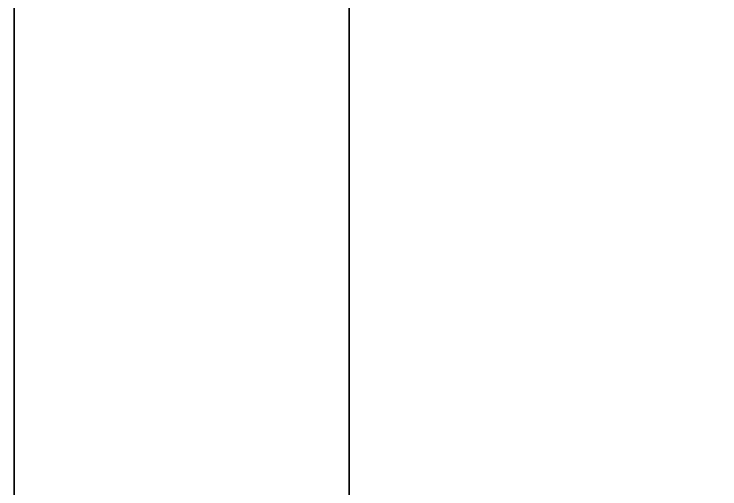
# Model space of a CAD drawing. Extents: x 0 to 5507, y -6518 to 0.
# Drawn here: x 0 to 316, y -1117.1 to -904.3 of the extents above; entities that cross this region are included whole.
import ezdxf

# ---------------------------------------------------------------- set-up
doc = ezdxf.new("R2010")
doc.units = 0
doc.layers.add('LAYER0', color=7, linetype='CONTINUOUS')
doc.layers.add('LAYER183', color=7, linetype='CONTINUOUS')

msp = doc.modelspace()

# ---------------------------------------------------------------- linework, layer by layer
at = {"layer": 'LAYER0', "invisible_edges": 1}
for points in [[(5507, 0), (0, -6518), (0, 0), (5507, 0)], [(0, 0, 5), (0, -6518), (0, -6518, 5), (0, 0, 5)], [(0, -6518), (0, 0, 5), (0, 0), (0, -6518)], [(5507, -6518, 5), (0, 0, 5), (0, -6518, 5), (5507, -6518, 5)], [(0, 0, 5), (5507, -6518, 5), (5507, 0, 5), (0, 0, 5)], [(0, -6518), (5507, 0), (5507, -6518), (0, -6518)]]:
    msp.add_3dface(points, dxfattribs=at)
at = {"layer": 'LAYER183'}
for points, invisible_edges in [([(0, 0, 5), (150, -150, 5), (0, -3849, 5), (0, 0, 5)], 3), ([(0, 0, 2340), (0, -3849, 5), (0, -3849, 2340), (0, 0, 2340)], 1), ([(0, -3849, 5), (0, 0, 2340), (0, 0, 5), (0, -3849, 5)], 1), ([(150, -3849, 2340), (0, 0, 2340), (0, -3849, 2340), (150, -3849, 2340)], 1), ([(0, 0, 2340), (150, -3849, 2340), (150, -150, 2340), (0, 0, 2340)], 5), ([(150, -3849, 5), (0, -3849, 5), (150, -150, 5), (150, -3849, 5)], 2), ([(150, -150, 5), (150, -3849, 2340), (150, -3849, 5), (150, -150, 5)], 1), ([(150, -3849, 2340), (150, -150, 5), (150, -150, 2340), (150, -3849, 2340)], 1)]:
    msp.add_3dface(points, dxfattribs=dict(at, invisible_edges=invisible_edges))

doc.saveas('drawing.dxf')
